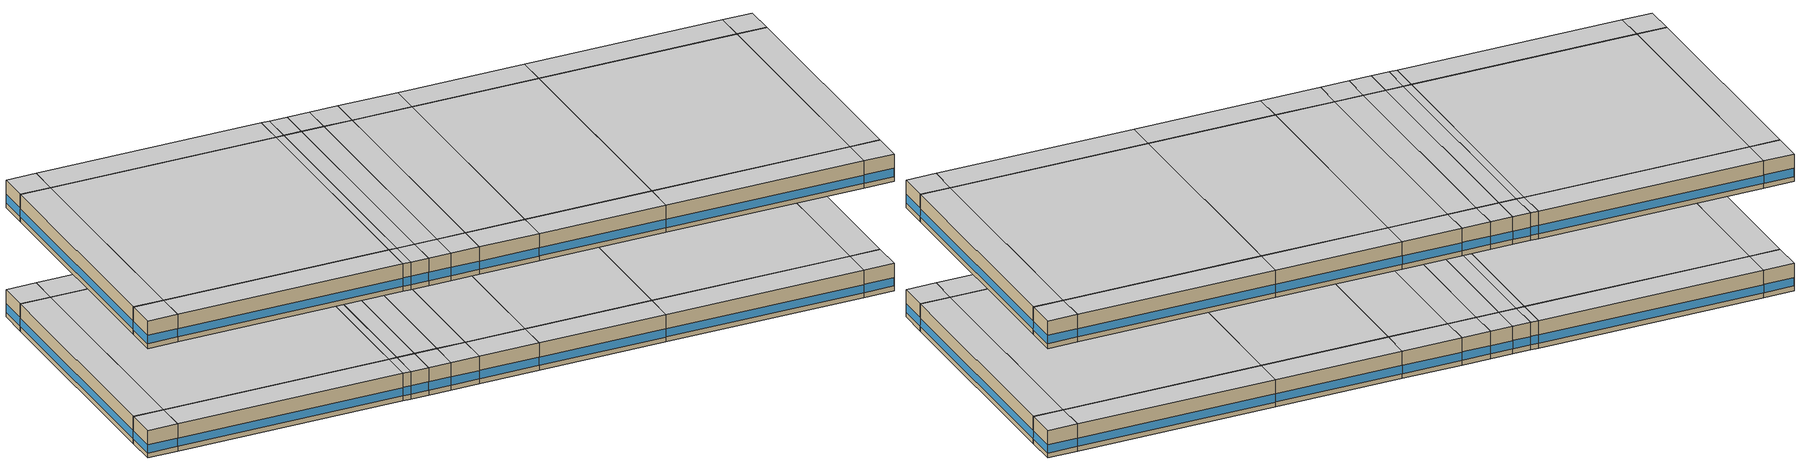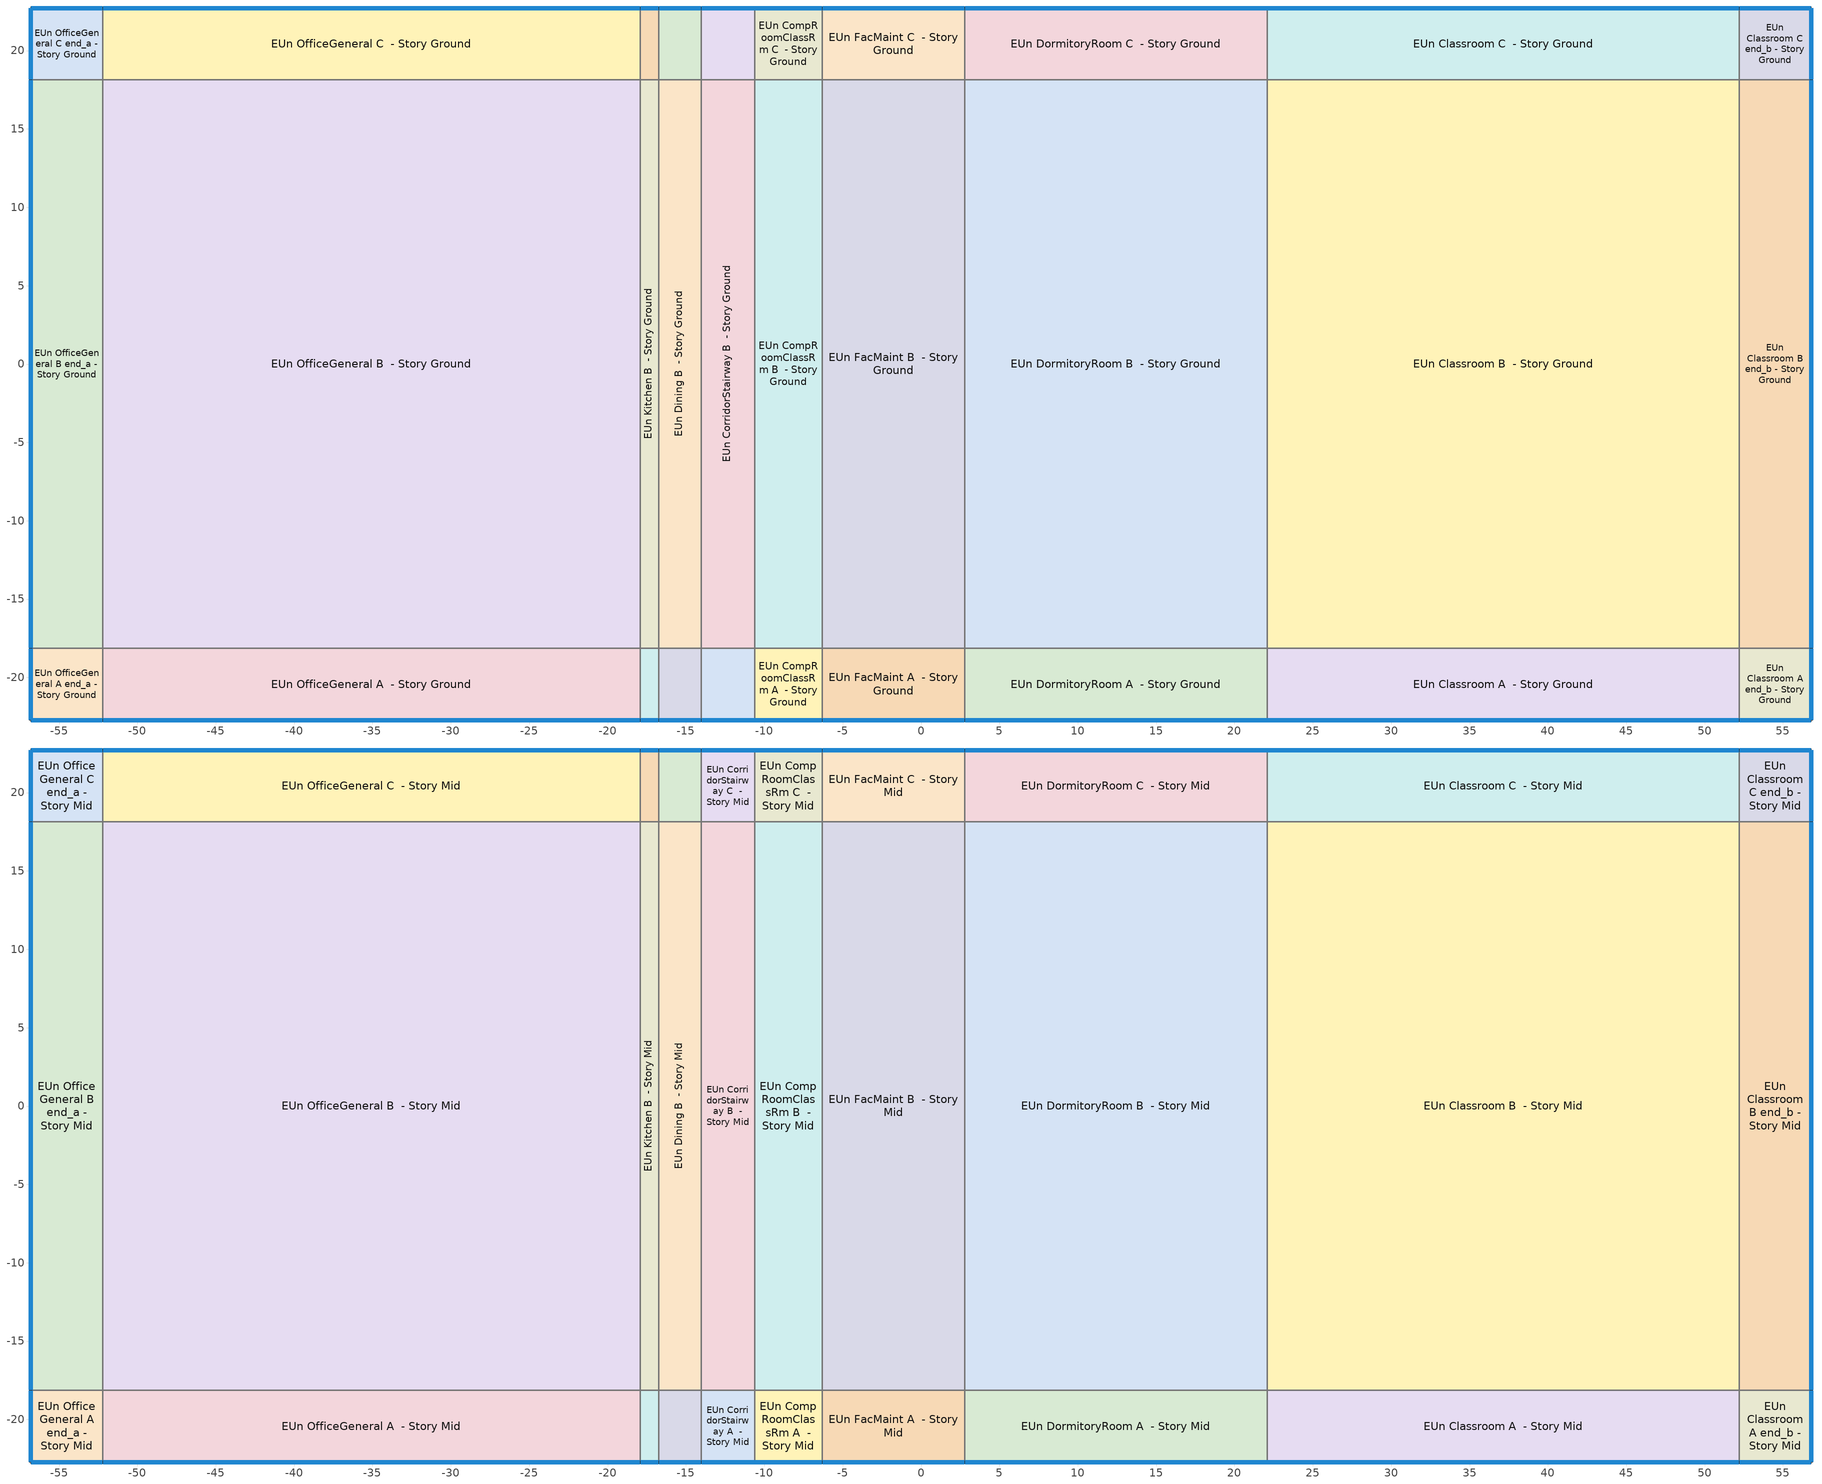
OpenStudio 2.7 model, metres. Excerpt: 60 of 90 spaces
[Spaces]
EUn OfficeGeneral A end_a - Story Ground
 floor ground: -56.79,-22.72 -56.79,-18.14 -52.22,-18.14 -52.22,-22.72 z0
 wall outside: -56.79,-18.14 -56.79,-22.72 -52.22,-22.72 z0:4.27
 wall to EUn OfficeGeneral B end_a - Story Ground: -52.22,-18.14 -56.79,-18.14 z0:4.27
 wall to EUn OfficeGeneral A  - Story Ground: -52.22,-22.72 -52.22,-18.14 z0:4.27
 window: -56.79,-18.17 -56.79,-22.69 / -56.76,-22.72 -52.24,-22.72 z0.76:2.06
 ceiling adiabatic: -52.22,-22.72 -52.22,-18.14 -56.79,-18.14 -56.79,-22.72 z4.27
EUn OfficeGeneral B end_a - Story Ground
 floor ground: -56.79,-18.14 -56.79,18.14 -52.22,18.14 -52.22,-18.14 z0
 wall outside: -56.79,18.14 -56.79,-18.14 z0:4.27
 wall to EUn OfficeGeneral C end_a - Story Ground: -52.22,18.14 -56.79,18.14 z0:4.27
 wall to EUn OfficeGeneral B  - Story Ground: -52.22,-18.14 -52.22,18.14 z0:4.27
 window: -56.79,18.12 -56.79,-18.12 z0.76:2.04
 ceiling adiabatic: -52.22,-18.14 -52.22,18.14 -56.79,18.14 -56.79,-18.14 z4.27
EUn OfficeGeneral C end_a - Story Ground
 floor ground: -56.79,18.14 -56.79,22.72 -52.22,22.72 -52.22,18.14 z0
 wall outside: -52.22,22.72 -56.79,22.72 -56.79,18.14 z0:4.27
 wall to EUn OfficeGeneral C  - Story Ground: -52.22,18.14 -52.22,22.72 z0:4.27
 window: -56.79,22.69 -56.79,18.17 / -52.24,22.72 -56.76,22.72 z0.76:2.06
 ceiling adiabatic: -52.22,18.14 -52.22,22.72 -56.79,22.72 -56.79,18.14 z4.27
EUn OfficeGeneral A  - Story Ground
 floor ground: -52.22,-22.72 -52.22,-18.14 -17.92,-18.14 -17.92,-22.72 z0
 wall outside: -52.22,-22.72 -17.92,-22.72 z0:4.27
 wall to EUn OfficeGeneral B  - Story Ground: -17.92,-18.14 -52.22,-18.14 z0:4.27
 wall to EUn Kitchen A  - Story Ground: -17.92,-22.72 -17.92,-18.14 z0:4.27
 window: -52.19,-22.72 -17.95,-22.72 z0.76:2.04
 ceiling adiabatic: -17.92,-22.72 -17.92,-18.14 -52.22,-18.14 -52.22,-22.72 z4.27
EUn OfficeGeneral B  - Story Ground
 floor ground: -52.22,-18.14 -52.22,18.14 -17.92,18.14 -17.92,-18.14 z0
 wall to EUn OfficeGeneral C  - Story Ground: -17.92,18.14 -52.22,18.14 z0:4.27
 wall to EUn Kitchen B  - Story Ground: -17.92,-18.14 -17.92,18.14 z0:4.27
 ceiling adiabatic: -17.92,-18.14 -17.92,18.14 -52.22,18.14 -52.22,-18.14 z4.27
EUn OfficeGeneral C  - Story Ground
 floor ground: -52.22,18.14 -52.22,22.72 -17.92,22.72 -17.92,18.14 z0
 wall outside: -17.92,22.72 -52.22,22.72 z0:4.27
 wall to EUn Kitchen C  - Story Ground: -17.92,18.14 -17.92,22.72 z0:4.27
 window: -17.95,22.72 -52.19,22.72 z0.76:2.04
 ceiling adiabatic: -17.92,18.14 -17.92,22.72 -52.22,22.72 -52.22,18.14 z4.27
EUn Kitchen A  - Story Ground
 floor ground: -17.92,-22.72 -17.92,-18.14 -16.73,-18.14 -16.73,-22.72 z0
 wall outside: -17.92,-22.72 -16.73,-22.72 z0:4.27
 wall to EUn Kitchen B  - Story Ground: -16.73,-18.14 -17.92,-18.14 z0:4.27
 wall to EUn Dining A  - Story Ground: -16.73,-22.72 -16.73,-18.14 z0:4.27
 window: -17.9,-22.72 -16.76,-22.72 z0.76:2.1
 ceiling adiabatic: -16.73,-22.72 -16.73,-18.14 -17.92,-18.14 -17.92,-22.72 z4.27
EUn Kitchen B  - Story Ground
 floor ground: -17.92,-18.14 -17.92,18.14 -16.73,18.14 -16.73,-18.14 z0
 wall to EUn Kitchen C  - Story Ground: -16.73,18.14 -17.92,18.14 z0:4.27
 wall to EUn Dining B  - Story Ground: -16.73,-18.14 -16.73,18.14 z0:4.27
 ceiling adiabatic: -16.73,-18.14 -16.73,18.14 -17.92,18.14 -17.92,-18.14 z4.27
EUn Kitchen C  - Story Ground
 floor ground: -17.92,18.14 -17.92,22.72 -16.73,22.72 -16.73,18.14 z0
 wall outside: -16.73,22.72 -17.92,22.72 z0:4.27
 wall to EUn Dining C  - Story Ground: -16.73,18.14 -16.73,22.72 z0:4.27
 window: -16.76,22.72 -17.9,22.72 z0.76:2.1
 ceiling adiabatic: -16.73,18.14 -16.73,22.72 -17.92,22.72 -17.92,18.14 z4.27
EUn Dining A  - Story Ground
 floor ground: -16.73,-22.72 -16.73,-18.14 -14.03,-18.14 -14.03,-22.72 z0
 wall outside: -16.73,-22.72 -14.03,-22.72 z0:4.27
 wall to EUn Dining B  - Story Ground: -14.03,-18.14 -16.73,-18.14 z0:4.27
 wall to EUn CorridorStairway A  - Story Ground: -14.03,-22.72 -14.03,-18.14 z0:4.27
 window: -16.7,-22.72 -14.05,-22.72 z0.76:2.07
 ceiling adiabatic: -14.03,-22.72 -14.03,-18.14 -16.73,-18.14 -16.73,-22.72 z4.27
EUn Dining B  - Story Ground
 floor ground: -16.73,-18.14 -16.73,18.14 -14.03,18.14 -14.03,-18.14 z0
 wall to EUn Dining C  - Story Ground: -14.03,18.14 -16.73,18.14 z0:4.27
 wall to EUn CorridorStairway B  - Story Ground: -14.03,-18.14 -14.03,18.14 z0:4.27
 ceiling adiabatic: -14.03,-18.14 -14.03,18.14 -16.73,18.14 -16.73,-18.14 z4.27
EUn Dining C  - Story Ground
 floor ground: -16.73,18.14 -16.73,22.72 -14.03,22.72 -14.03,18.14 z0
 wall outside: -14.03,22.72 -16.73,22.72 z0:4.27
 wall to EUn CorridorStairway C  - Story Ground: -14.03,18.14 -14.03,22.72 z0:4.27
 window: -14.05,22.72 -16.7,22.72 z0.76:2.07
 ceiling adiabatic: -14.03,18.14 -14.03,22.72 -16.73,22.72 -16.73,18.14 z4.27
EUn CorridorStairway A  - Story Ground
 floor ground: -14.03,-22.72 -14.03,-18.14 -10.62,-18.14 -10.62,-22.72 z0
 wall outside: -14.03,-22.72 -10.62,-22.72 z0:4.27
 wall to EUn CorridorStairway B  - Story Ground: -10.62,-18.14 -14.03,-18.14 z0:4.27
 wall to EUn CompRoomClassRm A  - Story Ground: -10.62,-22.72 -10.62,-18.14 z0:4.27
 window: -14,-22.72 -10.64,-22.72 z0.76:2.06
 ceiling adiabatic: -10.62,-22.72 -10.62,-18.14 -14.03,-18.14 -14.03,-22.72 z4.27
EUn CorridorStairway B  - Story Ground
 floor ground: -14.03,-18.14 -14.03,18.14 -10.62,18.14 -10.62,-18.14 z0
 wall to EUn CorridorStairway C  - Story Ground: -10.62,18.14 -14.03,18.14 z0:4.27
 wall to EUn CompRoomClassRm B  - Story Ground: -10.62,-18.14 -10.62,18.14 z0:4.27
 ceiling adiabatic: -10.62,-18.14 -10.62,18.14 -14.03,18.14 -14.03,-18.14 z4.27
EUn CorridorStairway C  - Story Ground
 floor ground: -14.03,18.14 -14.03,22.72 -10.62,22.72 -10.62,18.14 z0
 wall outside: -10.62,22.72 -14.03,22.72 z0:4.27
 wall to EUn CompRoomClassRm C  - Story Ground: -10.62,18.14 -10.62,22.72 z0:4.27
 window: -10.64,22.72 -14,22.72 z0.76:2.06
 ceiling adiabatic: -10.62,18.14 -10.62,22.72 -14.03,22.72 -14.03,18.14 z4.27
EUn CompRoomClassRm A  - Story Ground
 floor ground: -10.62,-22.72 -10.62,-18.14 -6.3,-18.14 -6.3,-22.72 z0
 wall outside: -10.62,-22.72 -6.3,-22.72 z0:4.27
 wall to EUn CompRoomClassRm B  - Story Ground: -6.3,-18.14 -10.62,-18.14 z0:4.27
 wall to EUn FacMaint A  - Story Ground: -6.3,-22.72 -6.3,-18.14 z0:4.27
 window: -10.59,-22.72 -6.33,-22.72 z0.76:2.06
 ceiling adiabatic: -6.3,-22.72 -6.3,-18.14 -10.62,-18.14 -10.62,-22.72 z4.27
EUn CompRoomClassRm B  - Story Ground
 floor ground: -10.62,-18.14 -10.62,18.14 -6.3,18.14 -6.3,-18.14 z0
 wall to EUn CompRoomClassRm C  - Story Ground: -6.3,18.14 -10.62,18.14 z0:4.27
 wall to EUn FacMaint B  - Story Ground: -6.3,-18.14 -6.3,18.14 z0:4.27
 ceiling adiabatic: -6.3,-18.14 -6.3,18.14 -10.62,18.14 -10.62,-18.14 z4.27
EUn CompRoomClassRm C  - Story Ground
 floor ground: -10.62,18.14 -10.62,22.72 -6.3,22.72 -6.3,18.14 z0
 wall outside: -6.3,22.72 -10.62,22.72 z0:4.27
 wall to EUn FacMaint C  - Story Ground: -6.3,18.14 -6.3,22.72 z0:4.27
 window: -6.33,22.72 -10.59,22.72 z0.76:2.06
 ceiling adiabatic: -6.3,18.14 -6.3,22.72 -10.62,22.72 -10.62,18.14 z4.27
EUn FacMaint A  - Story Ground
 floor ground: -6.3,-22.72 -6.3,-18.14 2.78,-18.14 2.78,-22.72 z0
 wall outside: -6.3,-22.72 2.78,-22.72 z0:4.27
 wall to EUn FacMaint B  - Story Ground: 2.78,-18.14 -6.3,-18.14 z0:4.27
 wall to EUn DormitoryRoom A  - Story Ground: 2.78,-22.72 2.78,-18.14 z0:4.27
 window: -6.28,-22.72 2.76,-22.72 z0.76:2.05
 ceiling adiabatic: 2.78,-22.72 2.78,-18.14 -6.3,-18.14 -6.3,-22.72 z4.27
EUn FacMaint B  - Story Ground
 floor ground: -6.3,-18.14 -6.3,18.14 2.78,18.14 2.78,-18.14 z0
 wall to EUn FacMaint C  - Story Ground: 2.78,18.14 -6.3,18.14 z0:4.27
 wall to EUn DormitoryRoom B  - Story Ground: 2.78,-18.14 2.78,18.14 z0:4.27
 ceiling adiabatic: 2.78,-18.14 2.78,18.14 -6.3,18.14 -6.3,-18.14 z4.27
EUn FacMaint C  - Story Ground
 floor ground: -6.3,18.14 -6.3,22.72 2.78,22.72 2.78,18.14 z0
 wall outside: 2.78,22.72 -6.3,22.72 z0:4.27
 wall to EUn DormitoryRoom C  - Story Ground: 2.78,18.14 2.78,22.72 z0:4.27
 window: 2.76,22.72 -6.28,22.72 z0.76:2.05
 ceiling adiabatic: 2.78,18.14 2.78,22.72 -6.3,22.72 -6.3,18.14 z4.27
EUn DormitoryRoom A  - Story Ground
 floor ground: 2.78,-22.72 2.78,-18.14 22.08,-18.14 22.08,-22.72 z0
 wall outside: 2.78,-22.72 22.08,-22.72 z0:4.27
 wall to EUn DormitoryRoom B  - Story Ground: 22.08,-18.14 2.78,-18.14 z0:4.27
 wall to EUn Classroom A  - Story Ground: 22.08,-22.72 22.08,-18.14 z0:4.27
 window: 2.81,-22.72 22.05,-22.72 z0.76:2.05
 ceiling adiabatic: 22.08,-22.72 22.08,-18.14 2.78,-18.14 2.78,-22.72 z4.27
EUn DormitoryRoom B  - Story Ground
 floor ground: 2.78,-18.14 2.78,18.14 22.08,18.14 22.08,-18.14 z0
 wall to EUn DormitoryRoom C  - Story Ground: 22.08,18.14 2.78,18.14 z0:4.27
 wall to EUn Classroom B  - Story Ground: 22.08,-18.14 22.08,18.14 z0:4.27
 ceiling adiabatic: 22.08,-18.14 22.08,18.14 2.78,18.14 2.78,-18.14 z4.27
EUn DormitoryRoom C  - Story Ground
 floor ground: 2.78,18.14 2.78,22.72 22.08,22.72 22.08,18.14 z0
 wall outside: 22.08,22.72 2.78,22.72 z0:4.27
 wall to EUn Classroom C  - Story Ground: 22.08,18.14 22.08,22.72 z0:4.27
 window: 22.05,22.72 2.81,22.72 z0.76:2.05
 ceiling adiabatic: 22.08,18.14 22.08,22.72 2.78,22.72 2.78,18.14 z4.27
EUn Classroom A  - Story Ground
 floor ground: 22.08,-22.72 22.08,-18.14 52.22,-18.14 52.22,-22.72 z0
 wall outside: 22.08,-22.72 52.22,-22.72 z0:4.27
 wall to EUn Classroom B  - Story Ground: 52.22,-18.14 22.08,-18.14 z0:4.27
 wall to EUn Classroom A end_b - Story Ground: 52.22,-22.72 52.22,-18.14 z0:4.27
 window: 22.1,-22.72 52.19,-22.72 z0.76:2.04
 ceiling adiabatic: 52.22,-22.72 52.22,-18.14 22.08,-18.14 22.08,-22.72 z4.27
EUn Classroom B  - Story Ground
 floor ground: 22.08,-18.14 22.08,18.14 52.22,18.14 52.22,-18.14 z0
 wall to EUn Classroom C  - Story Ground: 52.22,18.14 22.08,18.14 z0:4.27
 wall to EUn Classroom B end_b - Story Ground: 52.22,-18.14 52.22,18.14 z0:4.27
 ceiling adiabatic: 52.22,-18.14 52.22,18.14 22.08,18.14 22.08,-18.14 z4.27
EUn Classroom C  - Story Ground
 floor ground: 22.08,18.14 22.08,22.72 52.22,22.72 52.22,18.14 z0
 wall outside: 52.22,22.72 22.08,22.72 z0:4.27
 wall to EUn Classroom C end_b - Story Ground: 52.22,18.14 52.22,22.72 z0:4.27
 window: 52.19,22.72 22.1,22.72 z0.76:2.04
 ceiling adiabatic: 52.22,18.14 52.22,22.72 22.08,22.72 22.08,18.14 z4.27
EUn Classroom A end_b - Story Ground
 floor ground: 52.22,-22.72 52.22,-18.14 56.79,-18.14 56.79,-22.72 z0
 wall outside: 52.22,-22.72 56.79,-22.72 56.79,-18.14 z0:4.27
 wall to EUn Classroom B end_b - Story Ground: 56.79,-18.14 52.22,-18.14 z0:4.27
 window: 52.24,-22.72 56.76,-22.72 / 56.79,-22.69 56.79,-18.17 z0.76:2.06
 ceiling adiabatic: 56.79,-22.72 56.79,-18.14 52.22,-18.14 52.22,-22.72 z4.27
EUn Classroom B end_b - Story Ground
 floor ground: 52.22,-18.14 52.22,18.14 56.79,18.14 56.79,-18.14 z0
 wall outside: 56.79,-18.14 56.79,18.14 z0:4.27
 wall to EUn Classroom C end_b - Story Ground: 56.79,18.14 52.22,18.14 z0:4.27
 window: 56.79,-18.12 56.79,18.12 z0.76:2.04
 ceiling adiabatic: 56.79,-18.14 56.79,18.14 52.22,18.14 52.22,-18.14 z4.27
EUn Classroom C end_b - Story Ground
 floor ground: 52.22,18.14 52.22,22.72 56.79,22.72 56.79,18.14 z0
 wall outside: 56.79,18.14 56.79,22.72 52.22,22.72 z0:4.27
 window: 56.76,22.72 52.24,22.72 / 56.79,18.17 56.79,22.69 z0.76:2.06
 ceiling adiabatic: 56.79,18.14 56.79,22.72 52.22,22.72 52.22,18.14 z4.27
EUn OfficeGeneral A end_a - Story Mid
 floor adiabatic: -56.79,-22.72 -56.79,-18.14 -52.22,-18.14 -52.22,-22.72 z17.07
 wall outside: -56.79,-18.14 -56.79,-22.72 -52.22,-22.72 z17.07:21.34
 wall to EUn OfficeGeneral B end_a - Story Mid: -52.22,-18.14 -56.79,-18.14 z17.07:21.34
 wall to EUn OfficeGeneral A  - Story Mid: -52.22,-22.72 -52.22,-18.14 z17.07:21.34
 window: -56.79,-18.17 -56.79,-22.69 / -56.76,-22.72 -52.24,-22.72 z17.83:19.13
 ceiling adiabatic: -52.22,-22.72 -52.22,-18.14 -56.79,-18.14 -56.79,-22.72 z21.34
EUn OfficeGeneral B end_a - Story Mid
 floor adiabatic: -56.79,-18.14 -56.79,18.14 -52.22,18.14 -52.22,-18.14 z17.07
 wall outside: -56.79,18.14 -56.79,-18.14 z17.07:21.34
 wall to EUn OfficeGeneral C end_a - Story Mid: -52.22,18.14 -56.79,18.14 z17.07:21.34
 wall to EUn OfficeGeneral B  - Story Mid: -52.22,-18.14 -52.22,18.14 z17.07:21.34
 window: -56.79,18.12 -56.79,-18.12 z17.83:19.11
 ceiling adiabatic: -52.22,-18.14 -52.22,18.14 -56.79,18.14 -56.79,-18.14 z21.34
EUn OfficeGeneral C end_a - Story Mid
 floor adiabatic: -56.79,18.14 -56.79,22.72 -52.22,22.72 -52.22,18.14 z17.07
 wall outside: -52.22,22.72 -56.79,22.72 -56.79,18.14 z17.07:21.34
 wall to EUn OfficeGeneral C  - Story Mid: -52.22,18.14 -52.22,22.72 z17.07:21.34
 window: -52.24,22.72 -56.76,22.72 / -56.79,22.69 -56.79,18.17 z17.83:19.13
 ceiling adiabatic: -52.22,18.14 -52.22,22.72 -56.79,22.72 -56.79,18.14 z21.34
EUn OfficeGeneral A  - Story Mid
 floor adiabatic: -52.22,-22.72 -52.22,-18.14 -17.92,-18.14 -17.92,-22.72 z17.07
 wall outside: -52.22,-22.72 -17.92,-22.72 z17.07:21.34
 wall to EUn OfficeGeneral B  - Story Mid: -17.92,-18.14 -52.22,-18.14 z17.07:21.34
 wall to EUn Kitchen A  - Story Mid: -17.92,-22.72 -17.92,-18.14 z17.07:21.34
 window: -52.19,-22.72 -17.95,-22.72 z17.83:19.11
 ceiling adiabatic: -17.92,-22.72 -17.92,-18.14 -52.22,-18.14 -52.22,-22.72 z21.34
EUn OfficeGeneral B  - Story Mid
 floor adiabatic: -52.22,-18.14 -52.22,18.14 -17.92,18.14 -17.92,-18.14 z17.07
 wall to EUn OfficeGeneral C  - Story Mid: -17.92,18.14 -52.22,18.14 z17.07:21.34
 wall to EUn Kitchen B  - Story Mid: -17.92,-18.14 -17.92,18.14 z17.07:21.34
 ceiling adiabatic: -17.92,-18.14 -17.92,18.14 -52.22,18.14 -52.22,-18.14 z21.34
EUn OfficeGeneral C  - Story Mid
 floor adiabatic: -52.22,18.14 -52.22,22.72 -17.92,22.72 -17.92,18.14 z17.07
 wall outside: -17.92,22.72 -52.22,22.72 z17.07:21.34
 wall to EUn Kitchen C  - Story Mid: -17.92,18.14 -17.92,22.72 z17.07:21.34
 window: -17.95,22.72 -52.19,22.72 z17.83:19.11
 ceiling adiabatic: -17.92,18.14 -17.92,22.72 -52.22,22.72 -52.22,18.14 z21.34
EUn Kitchen A  - Story Mid
 floor adiabatic: -17.92,-22.72 -17.92,-18.14 -16.73,-18.14 -16.73,-22.72 z17.07
 wall outside: -17.92,-22.72 -16.73,-22.72 z17.07:21.34
 wall to EUn Kitchen B  - Story Mid: -16.73,-18.14 -17.92,-18.14 z17.07:21.34
 wall to EUn Dining A  - Story Mid: -16.73,-22.72 -16.73,-18.14 z17.07:21.34
 window: -17.9,-22.72 -16.76,-22.72 z17.83:19.17
 ceiling adiabatic: -16.73,-22.72 -16.73,-18.14 -17.92,-18.14 -17.92,-22.72 z21.34
EUn Kitchen B  - Story Mid
 floor adiabatic: -17.92,-18.14 -17.92,18.14 -16.73,18.14 -16.73,-18.14 z17.07
 wall to EUn Kitchen C  - Story Mid: -16.73,18.14 -17.92,18.14 z17.07:21.34
 wall to EUn Dining B  - Story Mid: -16.73,-18.14 -16.73,18.14 z17.07:21.34
 ceiling adiabatic: -16.73,-18.14 -16.73,18.14 -17.92,18.14 -17.92,-18.14 z21.34
EUn Kitchen C  - Story Mid
 floor adiabatic: -17.92,18.14 -17.92,22.72 -16.73,22.72 -16.73,18.14 z17.07
 wall outside: -16.73,22.72 -17.92,22.72 z17.07:21.34
 wall to EUn Dining C  - Story Mid: -16.73,18.14 -16.73,22.72 z17.07:21.34
 window: -16.76,22.72 -17.9,22.72 z17.83:19.17
 ceiling adiabatic: -16.73,18.14 -16.73,22.72 -17.92,22.72 -17.92,18.14 z21.34
EUn Dining A  - Story Mid
 floor adiabatic: -16.73,-22.72 -16.73,-18.14 -14.03,-18.14 -14.03,-22.72 z17.07
 wall outside: -16.73,-22.72 -14.03,-22.72 z17.07:21.34
 wall to EUn Dining B  - Story Mid: -14.03,-18.14 -16.73,-18.14 z17.07:21.34
 wall to EUn CorridorStairway A  - Story Mid: -14.03,-22.72 -14.03,-18.14 z17.07:21.34
 window: -16.7,-22.72 -14.05,-22.72 z17.83:19.14
 ceiling adiabatic: -14.03,-22.72 -14.03,-18.14 -16.73,-18.14 -16.73,-22.72 z21.34
EUn Dining B  - Story Mid
 floor adiabatic: -16.73,-18.14 -16.73,18.14 -14.03,18.14 -14.03,-18.14 z17.07
 wall to EUn Dining C  - Story Mid: -14.03,18.14 -16.73,18.14 z17.07:21.34
 wall to EUn CorridorStairway B  - Story Mid: -14.03,-18.14 -14.03,18.14 z17.07:21.34
 ceiling adiabatic: -14.03,-18.14 -14.03,18.14 -16.73,18.14 -16.73,-18.14 z21.34
EUn Dining C  - Story Mid
 floor adiabatic: -16.73,18.14 -16.73,22.72 -14.03,22.72 -14.03,18.14 z17.07
 wall outside: -14.03,22.72 -16.73,22.72 z17.07:21.34
 wall to EUn CorridorStairway C  - Story Mid: -14.03,18.14 -14.03,22.72 z17.07:21.34
 window: -14.05,22.72 -16.7,22.72 z17.83:19.14
 ceiling adiabatic: -14.03,18.14 -14.03,22.72 -16.73,22.72 -16.73,18.14 z21.34
EUn CorridorStairway A  - Story Mid
 floor adiabatic: -14.03,-22.72 -14.03,-18.14 -10.62,-18.14 -10.62,-22.72 z17.07
 wall outside: -14.03,-22.72 -10.62,-22.72 z17.07:21.34
 wall to EUn CorridorStairway B  - Story Mid: -10.62,-18.14 -14.03,-18.14 z17.07:21.34
 wall to EUn CompRoomClassRm A  - Story Mid: -10.62,-22.72 -10.62,-18.14 z17.07:21.34
 window: -14,-22.72 -10.64,-22.72 z17.83:19.13
 ceiling adiabatic: -10.62,-22.72 -10.62,-18.14 -14.03,-18.14 -14.03,-22.72 z21.34
EUn CorridorStairway B  - Story Mid
 floor adiabatic: -14.03,-18.14 -14.03,18.14 -10.62,18.14 -10.62,-18.14 z17.07
 wall to EUn CorridorStairway C  - Story Mid: -10.62,18.14 -14.03,18.14 z17.07:21.34
 wall to EUn CompRoomClassRm B  - Story Mid: -10.62,-18.14 -10.62,18.14 z17.07:21.34
 ceiling adiabatic: -10.62,-18.14 -10.62,18.14 -14.03,18.14 -14.03,-18.14 z21.34
EUn CorridorStairway C  - Story Mid
 floor adiabatic: -14.03,18.14 -14.03,22.72 -10.62,22.72 -10.62,18.14 z17.07
 wall outside: -10.62,22.72 -14.03,22.72 z17.07:21.34
 wall to EUn CompRoomClassRm C  - Story Mid: -10.62,18.14 -10.62,22.72 z17.07:21.34
 window: -10.64,22.72 -14,22.72 z17.83:19.13
 ceiling adiabatic: -10.62,18.14 -10.62,22.72 -14.03,22.72 -14.03,18.14 z21.34
EUn CompRoomClassRm A  - Story Mid
 floor adiabatic: -10.62,-22.72 -10.62,-18.14 -6.3,-18.14 -6.3,-22.72 z17.07
 wall outside: -10.62,-22.72 -6.3,-22.72 z17.07:21.34
 wall to EUn CompRoomClassRm B  - Story Mid: -6.3,-18.14 -10.62,-18.14 z17.07:21.34
 wall to EUn FacMaint A  - Story Mid: -6.3,-22.72 -6.3,-18.14 z17.07:21.34
 window: -10.59,-22.72 -6.33,-22.72 z17.83:19.13
 ceiling adiabatic: -6.3,-22.72 -6.3,-18.14 -10.62,-18.14 -10.62,-22.72 z21.34
EUn CompRoomClassRm B  - Story Mid
 floor adiabatic: -10.62,-18.14 -10.62,18.14 -6.3,18.14 -6.3,-18.14 z17.07
 wall to EUn CompRoomClassRm C  - Story Mid: -6.3,18.14 -10.62,18.14 z17.07:21.34
 wall to EUn FacMaint B  - Story Mid: -6.3,-18.14 -6.3,18.14 z17.07:21.34
 ceiling adiabatic: -6.3,-18.14 -6.3,18.14 -10.62,18.14 -10.62,-18.14 z21.34
EUn CompRoomClassRm C  - Story Mid
 floor adiabatic: -10.62,18.14 -10.62,22.72 -6.3,22.72 -6.3,18.14 z17.07
 wall outside: -6.3,22.72 -10.62,22.72 z17.07:21.34
 wall to EUn FacMaint C  - Story Mid: -6.3,18.14 -6.3,22.72 z17.07:21.34
 window: -6.33,22.72 -10.59,22.72 z17.83:19.13
 ceiling adiabatic: -6.3,18.14 -6.3,22.72 -10.62,22.72 -10.62,18.14 z21.34
EUn FacMaint A  - Story Mid
 floor adiabatic: -6.3,-22.72 -6.3,-18.14 2.78,-18.14 2.78,-22.72 z17.07
 wall outside: -6.3,-22.72 2.78,-22.72 z17.07:21.34
 wall to EUn FacMaint B  - Story Mid: 2.78,-18.14 -6.3,-18.14 z17.07:21.34
 wall to EUn DormitoryRoom A  - Story Mid: 2.78,-22.72 2.78,-18.14 z17.07:21.34
 window: -6.28,-22.72 2.76,-22.72 z17.83:19.12
 ceiling adiabatic: 2.78,-22.72 2.78,-18.14 -6.3,-18.14 -6.3,-22.72 z21.34
EUn FacMaint B  - Story Mid
 floor adiabatic: -6.3,-18.14 -6.3,18.14 2.78,18.14 2.78,-18.14 z17.07
 wall to EUn FacMaint C  - Story Mid: 2.78,18.14 -6.3,18.14 z17.07:21.34
 wall to EUn DormitoryRoom B  - Story Mid: 2.78,-18.14 2.78,18.14 z17.07:21.34
 ceiling adiabatic: 2.78,-18.14 2.78,18.14 -6.3,18.14 -6.3,-18.14 z21.34
EUn FacMaint C  - Story Mid
 floor adiabatic: -6.3,18.14 -6.3,22.72 2.78,22.72 2.78,18.14 z17.07
 wall outside: 2.78,22.72 -6.3,22.72 z17.07:21.34
 wall to EUn DormitoryRoom C  - Story Mid: 2.78,18.14 2.78,22.72 z17.07:21.34
 window: 2.76,22.72 -6.28,22.72 z17.83:19.12
 ceiling adiabatic: 2.78,18.14 2.78,22.72 -6.3,22.72 -6.3,18.14 z21.34
EUn DormitoryRoom A  - Story Mid
 floor adiabatic: 2.78,-22.72 2.78,-18.14 22.08,-18.14 22.08,-22.72 z17.07
 wall outside: 2.78,-22.72 22.08,-22.72 z17.07:21.34
 wall to EUn DormitoryRoom B  - Story Mid: 22.08,-18.14 2.78,-18.14 z17.07:21.34
 wall to EUn Classroom A  - Story Mid: 22.08,-22.72 22.08,-18.14 z17.07:21.34
 window: 2.81,-22.72 22.05,-22.72 z17.83:19.11
 ceiling adiabatic: 22.08,-22.72 22.08,-18.14 2.78,-18.14 2.78,-22.72 z21.34
EUn DormitoryRoom B  - Story Mid
 floor adiabatic: 2.78,-18.14 2.78,18.14 22.08,18.14 22.08,-18.14 z17.07
 wall to EUn DormitoryRoom C  - Story Mid: 22.08,18.14 2.78,18.14 z17.07:21.34
 wall to EUn Classroom B  - Story Mid: 22.08,-18.14 22.08,18.14 z17.07:21.34
 ceiling adiabatic: 22.08,-18.14 22.08,18.14 2.78,18.14 2.78,-18.14 z21.34
EUn DormitoryRoom C  - Story Mid
 floor adiabatic: 2.78,18.14 2.78,22.72 22.08,22.72 22.08,18.14 z17.07
 wall outside: 22.08,22.72 2.78,22.72 z17.07:21.34
 wall to EUn Classroom C  - Story Mid: 22.08,18.14 22.08,22.72 z17.07:21.34
 window: 22.05,22.72 2.81,22.72 z17.83:19.11
 ceiling adiabatic: 22.08,18.14 22.08,22.72 2.78,22.72 2.78,18.14 z21.34
EUn Classroom A  - Story Mid
 floor adiabatic: 22.08,-22.72 22.08,-18.14 52.22,-18.14 52.22,-22.72 z17.07
 wall outside: 22.08,-22.72 52.22,-22.72 z17.07:21.34
 wall to EUn Classroom B  - Story Mid: 52.22,-18.14 22.08,-18.14 z17.07:21.34
 wall to EUn Classroom A end_b - Story Mid: 52.22,-22.72 52.22,-18.14 z17.07:21.34
 window: 22.1,-22.72 52.19,-22.72 z17.83:19.11
 ceiling adiabatic: 52.22,-22.72 52.22,-18.14 22.08,-18.14 22.08,-22.72 z21.34
EUn Classroom B  - Story Mid
 floor adiabatic: 22.08,-18.14 22.08,18.14 52.22,18.14 52.22,-18.14 z17.07
 wall to EUn Classroom C  - Story Mid: 52.22,18.14 22.08,18.14 z17.07:21.34
 wall to EUn Classroom B end_b - Story Mid: 52.22,-18.14 52.22,18.14 z17.07:21.34
 ceiling adiabatic: 52.22,-18.14 52.22,18.14 22.08,18.14 22.08,-18.14 z21.34
EUn Classroom C  - Story Mid
 floor adiabatic: 22.08,18.14 22.08,22.72 52.22,22.72 52.22,18.14 z17.07
 wall outside: 52.22,22.72 22.08,22.72 z17.07:21.34
 wall to EUn Classroom C end_b - Story Mid: 52.22,18.14 52.22,22.72 z17.07:21.34
 window: 52.19,22.72 22.1,22.72 z17.83:19.11
 ceiling adiabatic: 52.22,18.14 52.22,22.72 22.08,22.72 22.08,18.14 z21.34
EUn Classroom A end_b - Story Mid
 floor adiabatic: 52.22,-22.72 52.22,-18.14 56.79,-18.14 56.79,-22.72 z17.07
 wall outside: 52.22,-22.72 56.79,-22.72 56.79,-18.14 z17.07:21.34
 wall to EUn Classroom B end_b - Story Mid: 56.79,-18.14 52.22,-18.14 z17.07:21.34
 window: 52.24,-22.72 56.76,-22.72 / 56.79,-22.69 56.79,-18.17 z17.83:19.13
 ceiling adiabatic: 56.79,-22.72 56.79,-18.14 52.22,-18.14 52.22,-22.72 z21.34
EUn Classroom B end_b - Story Mid
 floor adiabatic: 52.22,-18.14 52.22,18.14 56.79,18.14 56.79,-18.14 z17.07
 wall outside: 56.79,-18.14 56.79,18.14 z17.07:21.34
 wall to EUn Classroom C end_b - Story Mid: 56.79,18.14 52.22,18.14 z17.07:21.34
 window: 56.79,-18.12 56.79,18.12 z17.83:19.11
 ceiling adiabatic: 56.79,-18.14 56.79,18.14 52.22,18.14 52.22,-18.14 z21.34
EUn Classroom C end_b - Story Mid
 floor adiabatic: 52.22,18.14 52.22,22.72 56.79,22.72 56.79,18.14 z17.07
 wall outside: 56.79,18.14 56.79,22.72 52.22,22.72 z17.07:21.34
 window: 56.76,22.72 52.24,22.72 / 56.79,18.17 56.79,22.69 z17.83:19.13
 ceiling adiabatic: 56.79,18.14 56.79,22.72 52.22,22.72 52.22,18.14 z21.34
[Building]
DEER Pre-1975|EUn
[Site]
Site 1
[ClimateZones]
Climate Zone Institution Name 1=CEC; Climate Zone Document Name 1=California Climate Zone Descriptions; Climate Zone Document Year 1=1995; Climate Zone Value 1=6
[SizingPeriod:DesignDay] Barometric Pressure {Pa}=100977; Sky Clearness=0; Rain Indicator=0; Snow Indicator=0; Day of Month=21; Daylight Saving Time Indicator=0; Humidity Indicating Type=Wetbulb; Dry-Bulb Temperature Range Modifier Type=DefaultMultipliers
Name | Maximum Dry-Bulb Temperature {C} | Daily Dry-Bulb Temperature Range {deltaC} | Humidity Indicating Conditions at Maximum Dry-Bulb | Wind Speed {m/s} | Wind Direction {deg} | Month | Day Type | Solar Model Indicator | ASHRAE Taub | ASHRAE Taud
Houston Bush Intercontinental Ann Htg 99.6% Condns DB | -1.6 | 0 | -1.6 | 2.8 | 0 | 1 | WinterDesignDay | ASHRAEClearSky
Houston Bush Intercontinental Ann Clg .4% Condns DB=>MWB | 36 | 10.1 | 24.8 | 3.5 | 170 | 7 | SummerDesignDay | ASHRAETau | 0.499 | 1.97
[SpaceType] Standards Building Type=EUn
Name | Standards Space Type
EUn Dining | Dining
EUn Classroom | Classroom
EUn OfficeGeneral | OfficeGeneral
EUn CompRoomClassRm | CompRoomClassRm
EUn Kitchen | Kitchen
EUn CorridorStairway | CorridorStairway
EUn FacMaint | FacMaint
EUn DormitoryRoom | DormitoryRoom
[BuildingStory] Nominal Floor to Floor Height {m}=4.2672
Name | Nominal Z Coordinate {m}
Story Ground | 0
Story Mid | 17.0688
[Space]
Name | Space Type | Building Story | Thermal Zone
EUn OfficeGeneral A end_a - Story Ground | EUn OfficeGeneral | Story Ground | Zone EUn OfficeGeneral A end_a - Story Ground
EUn OfficeGeneral B end_a - Story Ground | EUn OfficeGeneral | Story Ground | Zone EUn OfficeGeneral B end_a - Story Ground
EUn OfficeGeneral C end_a - Story Ground | EUn OfficeGeneral | Story Ground | Zone EUn OfficeGeneral C end_a - Story Ground
EUn OfficeGeneral A  - Story Ground | EUn OfficeGeneral | Story Ground | Zone EUn OfficeGeneral A  - Story Ground
EUn OfficeGeneral B  - Story Ground | EUn OfficeGeneral | Story Ground | Zone EUn OfficeGeneral B  - Story Ground
EUn OfficeGeneral C  - Story Ground | EUn OfficeGeneral | Story Ground | Zone EUn OfficeGeneral C  - Story Ground
EUn Kitchen A  - Story Ground | EUn Kitchen | Story Ground | Zone EUn Kitchen A  - Story Ground
EUn Kitchen B  - Story Ground | EUn Kitchen | Story Ground | Zone EUn Kitchen B  - Story Ground
EUn Kitchen C  - Story Ground | EUn Kitchen | Story Ground | Zone EUn Kitchen C  - Story Ground
EUn Dining A  - Story Ground | EUn Dining | Story Ground | Zone EUn Dining A  - Story Ground
EUn Dining B  - Story Ground | EUn Dining | Story Ground | Zone EUn Dining B  - Story Ground
EUn Dining C  - Story Ground | EUn Dining | Story Ground | Zone EUn Dining C  - Story Ground
EUn CorridorStairway A  - Story Ground | EUn CorridorStairway | Story Ground | Zone EUn CorridorStairway A  - Story Ground
EUn CorridorStairway B  - Story Ground | EUn CorridorStairway | Story Ground | Zone EUn CorridorStairway B  - Story Ground
EUn CorridorStairway C  - Story Ground | EUn CorridorStairway | Story Ground | Zone EUn CorridorStairway C  - Story Ground
EUn CompRoomClassRm A  - Story Ground | EUn CompRoomClassRm | Story Ground | Zone EUn CompRoomClassRm A  - Story Ground
EUn CompRoomClassRm B  - Story Ground | EUn CompRoomClassRm | Story Ground | Zone EUn CompRoomClassRm B  - Story Ground
EUn CompRoomClassRm C  - Story Ground | EUn CompRoomClassRm | Story Ground | Zone EUn CompRoomClassRm C  - Story Ground
EUn FacMaint A  - Story Ground | EUn FacMaint | Story Ground | Zone EUn FacMaint A  - Story Ground
EUn FacMaint B  - Story Ground | EUn FacMaint | Story Ground | Zone EUn FacMaint B  - Story Ground
EUn FacMaint C  - Story Ground | EUn FacMaint | Story Ground | Zone EUn FacMaint C  - Story Ground
EUn DormitoryRoom A  - Story Ground | EUn DormitoryRoom | Story Ground | Zone EUn DormitoryRoom A  - Story Ground
EUn DormitoryRoom B  - Story Ground | EUn DormitoryRoom | Story Ground | Zone EUn DormitoryRoom B  - Story Ground
EUn DormitoryRoom C  - Story Ground | EUn DormitoryRoom | Story Ground | Zone EUn DormitoryRoom C  - Story Ground
EUn Classroom A  - Story Ground | EUn Classroom | Story Ground | Zone EUn Classroom A  - Story Ground
EUn Classroom B  - Story Ground | EUn Classroom | Story Ground | Zone EUn Classroom B  - Story Ground
EUn Classroom C  - Story Ground | EUn Classroom | Story Ground | Zone EUn Classroom C  - Story Ground
EUn Classroom A end_b - Story Ground | EUn Classroom | Story Ground | Zone EUn Classroom A end_b - Story Ground
EUn Classroom B end_b - Story Ground | EUn Classroom | Story Ground | Zone EUn Classroom B end_b - Story Ground
EUn Classroom C end_b - Story Ground | EUn Classroom | Story Ground | Zone EUn Classroom C end_b - Story Ground
EUn OfficeGeneral A end_a - Story Mid | EUn OfficeGeneral | Story Mid | Zone EUn OfficeGeneral A end_a - Story Mid
EUn OfficeGeneral B end_a - Story Mid | EUn OfficeGeneral | Story Mid | Zone EUn OfficeGeneral B end_a - Story Mid
EUn OfficeGeneral C end_a - Story Mid | EUn OfficeGeneral | Story Mid | Zone EUn OfficeGeneral C end_a - Story Mid
EUn OfficeGeneral A  - Story Mid | EUn OfficeGeneral | Story Mid | Zone EUn OfficeGeneral A  - Story Mid
EUn OfficeGeneral B  - Story Mid | EUn OfficeGeneral | Story Mid | Zone EUn OfficeGeneral B  - Story Mid
EUn OfficeGeneral C  - Story Mid | EUn OfficeGeneral | Story Mid | Zone EUn OfficeGeneral C  - Story Mid
EUn Kitchen A  - Story Mid | EUn Kitchen | Story Mid | Zone EUn Kitchen A  - Story Mid
EUn Kitchen B  - Story Mid | EUn Kitchen | Story Mid | Zone EUn Kitchen B  - Story Mid
EUn Kitchen C  - Story Mid | EUn Kitchen | Story Mid | Zone EUn Kitchen C  - Story Mid
EUn Dining A  - Story Mid | EUn Dining | Story Mid | Zone EUn Dining A  - Story Mid
EUn Dining B  - Story Mid | EUn Dining | Story Mid | Zone EUn Dining B  - Story Mid
EUn Dining C  - Story Mid | EUn Dining | Story Mid | Zone EUn Dining C  - Story Mid
EUn CorridorStairway A  - Story Mid | EUn CorridorStairway | Story Mid | Zone EUn CorridorStairway A  - Story Mid
EUn CorridorStairway B  - Story Mid | EUn CorridorStairway | Story Mid | Zone EUn CorridorStairway B  - Story Mid
EUn CorridorStairway C  - Story Mid | EUn CorridorStairway | Story Mid | Zone EUn CorridorStairway C  - Story Mid
EUn CompRoomClassRm A  - Story Mid | EUn CompRoomClassRm | Story Mid | Zone EUn CompRoomClassRm A  - Story Mid
EUn CompRoomClassRm B  - Story Mid | EUn CompRoomClassRm | Story Mid | Zone EUn CompRoomClassRm B  - Story Mid
EUn CompRoomClassRm C  - Story Mid | EUn CompRoomClassRm | Story Mid | Zone EUn CompRoomClassRm C  - Story Mid
EUn FacMaint A  - Story Mid | EUn FacMaint | Story Mid | Zone EUn FacMaint A  - Story Mid
EUn FacMaint B  - Story Mid | EUn FacMaint | Story Mid | Zone EUn FacMaint B  - Story Mid
EUn FacMaint C  - Story Mid | EUn FacMaint | Story Mid | Zone EUn FacMaint C  - Story Mid
EUn DormitoryRoom A  - Story Mid | EUn DormitoryRoom | Story Mid | Zone EUn DormitoryRoom A  - Story Mid
EUn DormitoryRoom B  - Story Mid | EUn DormitoryRoom | Story Mid | Zone EUn DormitoryRoom B  - Story Mid
EUn DormitoryRoom C  - Story Mid | EUn DormitoryRoom | Story Mid | Zone EUn DormitoryRoom C  - Story Mid
EUn Classroom A  - Story Mid | EUn Classroom | Story Mid | Zone EUn Classroom A  - Story Mid
EUn Classroom B  - Story Mid | EUn Classroom | Story Mid | Zone EUn Classroom B  - Story Mid
EUn Classroom C  - Story Mid | EUn Classroom | Story Mid | Zone EUn Classroom C  - Story Mid
EUn Classroom A end_b - Story Mid | EUn Classroom | Story Mid | Zone EUn Classroom A end_b - Story Mid
EUn Classroom B end_b - Story Mid | EUn Classroom | Story Mid | Zone EUn Classroom B end_b - Story Mid
EUn Classroom C end_b - Story Mid | EUn Classroom | Story Mid | Zone EUn Classroom C end_b - Story Mid
[ThermalZone] Use Ideal Air Loads=No
Name | Multiplier
Zone EUn OfficeGeneral A end_a - Story Ground; Zone EUn OfficeGeneral B end_a - Story Ground; Zone EUn OfficeGeneral C end_a - Story Ground; Zone EUn OfficeGeneral A  - Story Ground; Zone EUn OfficeGeneral B  - Story Ground; Zone EUn OfficeGeneral C  - Story Ground; Zone EUn Kitchen A  - Story Ground; Zone EUn Kitchen B  - Story Ground; Zone EUn Kitchen C  - Story Ground; Zone EUn Dining A  - Story Ground; Zone EUn Dining B  - Story Ground; Zone EUn Dining C  - Story Ground; Zone EUn CorridorStairway A  - Story Ground; Zone EUn CorridorStairway B  - Story Ground; Zone EUn CorridorStairway C  - Story Ground; Zone EUn CompRoomClassRm A  - Story Ground; Zone EUn CompRoomClassRm B  - Story Ground; Zone EUn CompRoomClassRm C  - Story Ground; Zone EUn FacMaint A  - Story Ground; Zone EUn FacMaint B  - Story Ground; Zone EUn FacMaint C  - Story Ground; Zone EUn DormitoryRoom A  - Story Ground; Zone EUn DormitoryRoom B  - Story Ground; Zone EUn DormitoryRoom C  - Story Ground; Zone EUn Classroom A  - Story Ground; Zone EUn Classroom B  - Story Ground; Zone EUn Classroom C  - Story Ground; Zone EUn Classroom A end_b - Story Ground; Zone EUn Classroom B end_b - Story Ground; Zone EUn Classroom C end_b - Story Ground | 1
Zone EUn OfficeGeneral A end_a - Story Mid; Zone EUn OfficeGeneral B end_a - Story Mid; Zone EUn OfficeGeneral C end_a - Story Mid; Zone EUn OfficeGeneral A  - Story Mid; Zone EUn OfficeGeneral B  - Story Mid; Zone EUn OfficeGeneral C  - Story Mid; Zone EUn Kitchen A  - Story Mid; Zone EUn Kitchen B  - Story Mid; Zone EUn Kitchen C  - Story Mid; Zone EUn Dining A  - Story Mid; Zone EUn Dining B  - Story Mid; Zone EUn Dining C  - Story Mid; Zone EUn CorridorStairway A  - Story Mid; Zone EUn CorridorStairway B  - Story Mid; Zone EUn CorridorStairway C  - Story Mid; Zone EUn CompRoomClassRm A  - Story Mid; Zone EUn CompRoomClassRm B  - Story Mid; Zone EUn CompRoomClassRm C  - Story Mid; Zone EUn FacMaint A  - Story Mid; Zone EUn FacMaint B  - Story Mid; Zone EUn FacMaint C  - Story Mid; Zone EUn DormitoryRoom A  - Story Mid; Zone EUn DormitoryRoom B  - Story Mid; Zone EUn DormitoryRoom C  - Story Mid; Zone EUn Classroom A  - Story Mid; Zone EUn Classroom B  - Story Mid; Zone EUn Classroom C  - Story Mid; Zone EUn Classroom A end_b - Story Mid; Zone EUn Classroom B end_b - Story Mid; Zone EUn Classroom C end_b - Story Mid | 7
[Sizing:Zone] Zone Cooling Design Supply Air Temperature Input Method=SupplyAirTemperature; Zone Cooling Design Supply Air Temperature {C}=14; Zone Cooling Design Supply Air Temperature Difference {deltaC}=11.11; Zone Heating Design Supply Air Temperature Input Method=SupplyAirTemperature; Zone Heating Design Supply Air Temperature {C}=40; Zone Heating Design Supply Air Temperature Difference {deltaC}=11.11; Zone Cooling Design Supply Air Humidity Ratio {kg-H2O/kg-air}=0.0085; Zone Heating Design Supply Air Humidity Ratio {kg-H2O/kg-air}=0.008; Cooling Design Air Flow Method=DesignDay; Heating Design Air Flow Method=DesignDay; Account for Dedicated Outdoor Air System=No; Dedicated Outdoor Air System Control Strategy=NeutralSupplyAir; Dedicated Outdoor Air Low Setpoint Temperature for Design {C}=autosize; Dedicated Outdoor Air High Setpoint Temperature for Design {C}=autosize
Zone EUn OfficeGeneral A end_a - Story Ground; Zone EUn OfficeGeneral B end_a - Story Ground; Zone EUn OfficeGeneral C end_a - Story Ground; Zone EUn OfficeGeneral A  - Story Ground; Zone EUn OfficeGeneral B  - Story Ground; Zone EUn OfficeGeneral C  - Story Ground; Zone EUn Kitchen A  - Story Ground; Zone EUn Kitchen B  - Story Ground; Zone EUn Kitchen C  - Story Ground; Zone EUn Dining A  - Story Ground; Zone EUn Dining B  - Story Ground; Zone EUn Dining C  - Story Ground; Zone EUn CorridorStairway A  - Story Ground; Zone EUn CorridorStairway B  - Story Ground; Zone EUn CorridorStairway C  - Story Ground; Zone EUn CompRoomClassRm A  - Story Ground; Zone EUn CompRoomClassRm B  - Story Ground; Zone EUn CompRoomClassRm C  - Story Ground; Zone EUn FacMaint A  - Story Ground; Zone EUn FacMaint B  - Story Ground; Zone EUn FacMaint C  - Story Ground; Zone EUn DormitoryRoom A  - Story Ground; Zone EUn DormitoryRoom B  - Story Ground; Zone EUn DormitoryRoom C  - Story Ground; Zone EUn Classroom A  - Story Ground; Zone EUn Classroom B  - Story Ground; Zone EUn Classroom C  - Story Ground; Zone EUn Classroom A end_b - Story Ground; Zone EUn Classroom B end_b - Story Ground; Zone EUn Classroom C end_b - Story Ground; Zone EUn OfficeGeneral A end_a - Story Mid; Zone EUn OfficeGeneral B end_a - Story Mid; Zone EUn OfficeGeneral C end_a - Story Mid; Zone EUn OfficeGeneral A  - Story Mid; Zone EUn OfficeGeneral B  - Story Mid; Zone EUn OfficeGeneral C  - Story Mid; Zone EUn Kitchen A  - Story Mid; Zone EUn Kitchen B  - Story Mid; Zone EUn Kitchen C  - Story Mid; Zone EUn Dining A  - Story Mid; Zone EUn Dining B  - Story Mid; Zone EUn Dining C  - Story Mid; Zone EUn CorridorStairway A  - Story Mid; Zone EUn CorridorStairway B  - Story Mid; Zone EUn CorridorStairway C  - Story Mid; Zone EUn CompRoomClassRm A  - Story Mid; Zone EUn CompRoomClassRm B  - Story Mid; Zone EUn CompRoomClassRm C  - Story Mid; Zone EUn FacMaint A  - Story Mid; Zone EUn FacMaint B  - Story Mid; Zone EUn FacMaint C  - Story Mid; Zone EUn DormitoryRoom A  - Story Mid; Zone EUn DormitoryRoom B  - Story Mid; Zone EUn DormitoryRoom C  - Story Mid; Zone EUn Classroom A  - Story Mid; Zone EUn Classroom B  - Story Mid; Zone EUn Classroom C  - Story Mid; Zone EUn Classroom A end_b - Story Mid; Zone EUn Classroom B end_b - Story Mid; Zone EUn Classroom C end_b - Story Mid; Zone EUn OfficeGeneral A end_a - Story Top; Zone EUn OfficeGeneral B end_a - Story Top; Zone EUn OfficeGeneral C end_a - Story Top; Zone EUn OfficeGeneral A  - Story Top; Zone EUn OfficeGeneral B  - Story Top; Zone EUn OfficeGeneral C  - Story Top; Zone EUn Kitchen A  - Story Top; Zone EUn Kitchen B  - Story Top; Zone EUn Kitchen C  - Story Top; Zone EUn Dining A  - Story Top; Zone EUn Dining B  - Story Top; Zone EUn Dining C  - Story Top; Zone EUn CorridorStairway A  - Story Top; Zone EUn CorridorStairway B  - Story Top; Zone EUn CorridorStairway C  - Story Top; Zone EUn CompRoomClassRm A  - Story Top; Zone EUn CompRoomClassRm B  - Story Top; Zone EUn CompRoomClassRm C  - Story Top; Zone EUn FacMaint A  - Story Top; Zone EUn FacMaint B  - Story Top; Zone EUn FacMaint C  - Story Top; Zone EUn DormitoryRoom A  - Story Top; Zone EUn DormitoryRoom B  - Story Top; Zone EUn DormitoryRoom C  - Story Top; Zone EUn Classroom A  - Story Top; Zone EUn Classroom B  - Story Top; Zone EUn Classroom C  - Story Top; Zone EUn Classroom A end_b - Story Top; Zone EUn Classroom B end_b - Story Top; Zone EUn Classroom C end_b - Story Top
